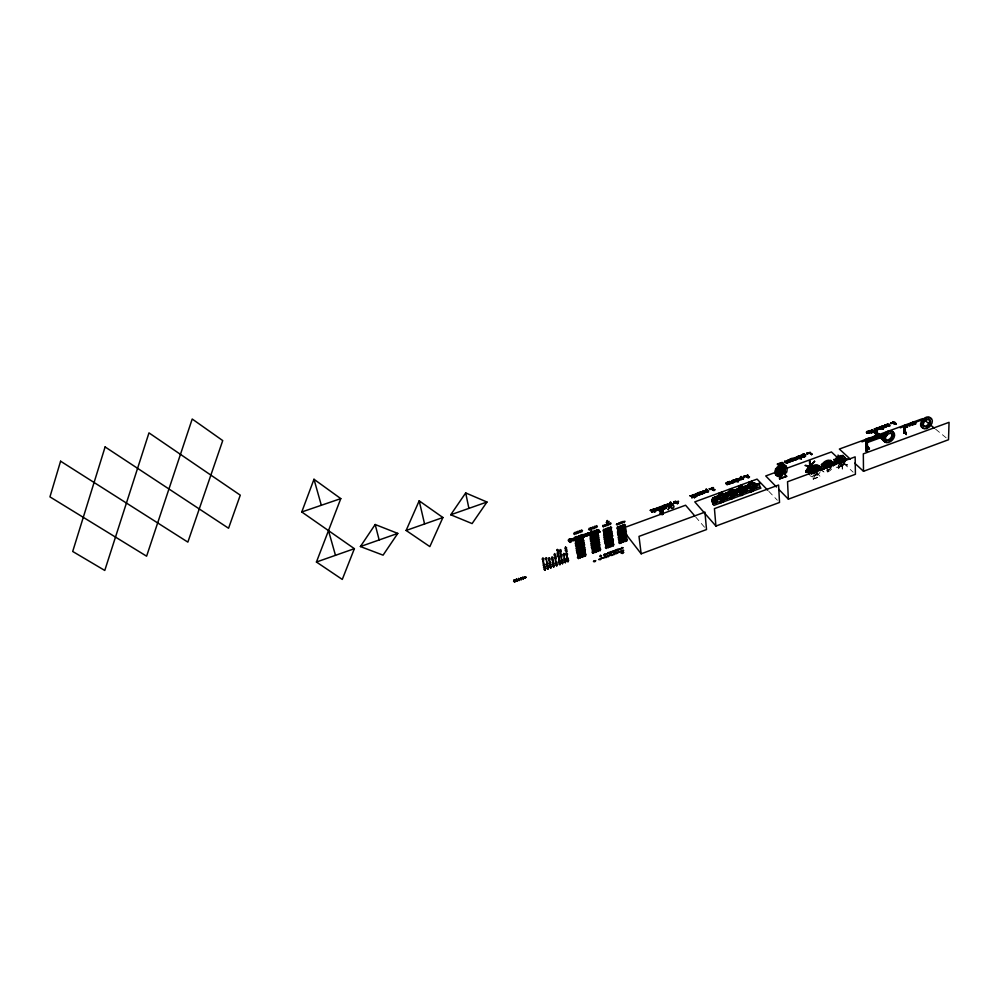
<?xml version="1.0" encoding="UTF-8"?>
<svg xmlns="http://www.w3.org/2000/svg" width="999" height="999" viewBox="0 0 999 999"><rect width="100%" height="100%" fill="white"/><g stroke="black" fill="none" stroke-linecap="round" stroke-linejoin="round"><path stroke-width="0.75" stroke-dasharray="5 3.75" d="M816.483 472.614L820.291 476.535L813.236 479.145L816.146 472.739M813.236 479.145L815.783 474.238M843.019 464.298L847.402 464.947L843.119 464.385M840.471 464.06C835.626 465.109 841.383 468.456 838.298 465.984M841.945 464.185L838.149 468.531L842.244 464.423M840.783 462.999L844.068 463.349L845.229 464.597M844.167 463.436L845.216 464.423M827.584 470.054L826.71 468.881M817.931 474.475L815.821 472.427M840.958 465.946L842.369 467.095L841.27 465.821M828.046 471.803L827.959 468.831M842.107 467.02L841.22 466.021M812.949 478.871L820.291 476.535M842.469 464.485L842.244 469.055L842.057 464.51M843.181 463.998L847.402 464.947M935.613 429.17L946.165 437.812M843.818 463.449L853.121 472.165M842.557 468.943L842.369 464.398M838.448 468.781L842.145 464.335A4.371 3.034 -44.7 0 1 838.361 465.746M816.158 472.052L818.268 474.338M768.818 491.346L777.372 500.237M695.554 516.82L704.532 527.235M827.547 468.856L827.734 471.915M817.145 474.063A6.606 4.62 -44 0 1 810.226 475.649M820.054 472.215A6.606 4.62 -44 0 1 810.139 475.699M817.781 472.852A4.383 3.072 -44 0 1 817.007 473.676M816.096 474.35A4.383 3.072 -44 0 1 813.198 475.012M845.154 462.962A6.581 4.57 -44.7 0 1 836.238 467.195M842.219 464.822A6.581 4.57 -44.7 0 1 836.55 466.808M840.359 464.298A4.371 3.034 -44.7 0 1 839.385 464.76M830.806 468.206A6.593 4.595 -44.4 0 1 822.751 471.041M831.655 469.018A6.593 4.595 -44.4 0 1 822.676 471.078M830.294 468.244A4.383 3.047 -44.4 0 1 829.52 469.068M828.608 469.742A4.383 3.047 -44.4 0 1 826.648 470.429"/><path stroke-width="1.5" d="M884.989 442.02L879.744 437.025L884.989 442.02C890.334 441.296 877.871 435.102 881.405 437.275L881.205 436.363L881.405 437.275M885.164 441.158L885.464 440.059M885.139 424.862L887.849 425.974L884.739 425.012L885.451 427.272L885.926 426.685L885.451 427.272M887.849 425.974L885.314 425.287L887.849 426.398M878.171 436.501L886.425 433.491L887.312 435.264L883.041 436.825M887.649 424.65C883.541 424.975 892.132 422.864 888.86 425.649C883.528 422.102 895.279 427.784 887.1 425.162M887.312 435.264L886.425 433.491M912.774 423.339L913.148 422.265L913.461 423.276M889.16 424.687C886.725 427.734 891.283 424.35 887.761 425.199M887.1 425.586L888.948 424.5L886.425 424.95M890.671 423.276L891.682 423.027M891.108 423.651L890.671 422.852M891.245 422.652L891.682 423.451M587.237 534.278C588.561 537.724 592.045 532.167 587.999 532.904C584.74 533.628 589.847 536.625 589.997 533.791M716.033 498.026L714.847 497.752M736.413 491.62L736.812 492.245L736.55 491.633M904.257 433.366L903.945 425.974M904.033 427.048L904.932 427.809L907.479 426.873L907.504 425.424L906.592 424.675L904.045 425.611L903.883 433.316M904.932 427.809L904.045 425.611M879.432 435.776L878.221 434.453L879.157 434.49M879.282 434.927L879.782 435.514L879.008 435.389M911.288 422.964L912.174 425.162L915.646 423.888L915.671 422.44L914.759 421.69L911.288 422.964L912.174 425.162M914.759 421.69L915.646 423.888M735.851 490.871L734.302 490.584M755.918 484.54L756.056 484.178M744.954 486.963L743.855 487.025M745.266 486.988L744.492 486.8M754.332 483.379L754.769 483.329M713.586 498.189L714.41 497.889M751.473 482.754L750.923 481.83L750.336 482.417L751.448 482.392L750.374 482.405L750.911 482.967L751.46 482.005M750.948 491.533L752.072 491.121L750.923 491.171L751.598 491.97L751.473 491.346M711.95 500.487L711.812 501.71L711.812 500.736M742.107 494.405L742.107 495.154L741.558 494.23M740.371 486.438L740.933 485.477L741.483 486.413L740.371 486.438L740.371 485.689M753.096 483.728L752.534 484.003M731.156 498.426C731.63 497.689 733.316 498.538 731.693 498.613L731.693 498.613M731.618 490.01L731.068 489.085L730.506 490.047L731.618 489.26M714.972 501.548L715.709 501.273L714.884 501.448M715.896 502.509L716.008 501.71L715.596 502.26M715.684 501.411L715.009 501.673M716.196 501.898L715.721 502.322L716.345 502.01M721.89 501.448L721.328 502.41L721.915 501.81M720.604 492.907L721.153 493.843L721.715 492.882L720.604 492.907L721.715 492.882M872.352 431.231L872.002 431.793A1.436 0.812 -0.6 0 1 871.016 432.03C872.626 435.114 868.044 430.107 869.38 430.606M720.604 493.656L721.753 493.244M726.148 498.414L726.61 498.064M725.861 498.476A1.711 1.224 -41.4 0 0 726.535 497.902L726.023 498.426M568.993 540.159C572.951 537.437 564.872 540.047 570.267 542.057L570.167 541.545A1.461 0.912 -9.1 0 0 571.241 541.296C573.151 538.286 566.445 540.521 570.866 539.984C569.517 547.852 569.655 533.541 571.303 541.72A1.461 0.912 -9.1 0 1 570.242 541.97L570.267 542.057M734.964 494.006L735.776 493.956M736.113 494.33L735.876 495.067L736.475 494.705M884.752 426.948L882.117 426.348A1.249 0.699 -0.3 0 0 881.73 426.76L882.791 427.859L884.402 427.697A1.261 0.699 -0.3 0 0 884.789 427.285L883.99 425.874L882.117 425.924A1.249 0.699 -0.3 0 0 881.73 426.336L882.791 427.435L884.402 427.272A1.261 0.699 -0.3 0 0 884.789 426.86L884.802 426.698M745.766 490.422L745.067 490.646L745.766 490.259M746.29 491.358L745.541 489.585L744.567 490.484L745.641 491.62L746.428 491.121L745.129 491.083M745.741 490.297L745.117 490.609M750.773 486.988L750.749 486.7M754.782 487.025L754.42 487.012M726.91 497.165A1.711 1.224 -41.4 0 0 726.735 496.166L727.022 495.841M736.588 493.081L736.438 492.332M726.098 493.968L726.723 494.343M756.031 484.877L755.719 486.026M745.629 487.025L746.328 487.175L745.554 487.012M755.069 483.491L755.756 483.716L755.107 483.404M713.723 501.023L713.885 499.825L718.493 498.139M715.134 501.56L715.534 501.136M713.161 487.5C714.273 488.961 712.075 486.563 711.263 488.286A1.324 0.799 -4.5 0 0 711.276 488.748C713.136 491.221 715.921 491.046 713.323 489.06M724.737 497.015L724.837 496.141M725.511 497.864L725.798 497.614M739.922 490.022C740.546 488.299 741.146 491.783 740.534 489.972M671.191 504.994C672.24 501.436 667.382 504.895 670.903 504.92M872.102 439.523C873.163 439.285 872.527 439.036 871.865 439.56M875.012 437.087L875.773 436.176M875.211 436.6L875.211 437.187M748.701 485.264L748.713 486.126M879.108 435.015L878.933 434.103L877.934 434.465L877.934 435.227L879.62 434.69L879.37 435.589M754.545 487.25L755.157 486.775M756.106 484.852L755.856 485.177A2.323 1.661 -42.4 0 0 754.732 483.828A2.323 1.661 -42.4 0 0 752.684 484.478A2.173 1.561 -42.4 0 1 755.569 484.74L755.606 485.002A2.323 1.661 -42.4 0 0 754.557 483.641L754.395 483.504M885.976 435.539C885.813 436.925 885.376 434.915 886.225 435.502M908.191 424.75C908.64 424.026 908.466 424.2 908.341 424.7M869.967 439.448L869.405 439.011L870.029 439.385M868.468 439.373L868.83 439.148M747.427 477.085C748.875 472.702 745.679 477.247 745.391 475.711M781.855 464.56L781.817 464.735A1.274 0.737 -2.7 0 1 781.593 465.047M702.534 492.307C704.72 495.716 706.368 489.66 702.522 491.62C707.429 491.321 699.35 493.818 704.819 492.432M703.184 492.345C706.668 492.132 701.473 492.944 704.632 492.819M746.877 477.172L747.489 475.724M726.585 494.23L727.11 494.992M736.525 491.221L735.764 490.434M582.055 536.725C579.757 538.786 580.244 533.691 582.529 536.9A1.299 0.812 -8.7 0 1 582.017 537.375L580.894 537.712M660.963 510.314L661.65 509.502L659.964 510.227L661.051 509.727M671.74 504.108L670.217 504.458L669.78 503.671L670.741 502.934L669.929 503.071L668.743 505.894L667.295 505.419L668.818 504.857L666.683 505.794L668.606 506.293L669.355 504.882M659.115 508.391C662.574 508.429 657.592 508.379 660.264 509.028M723.226 495.067L723.85 494.443M732.729 491.758L738.548 488.798M742.869 487.874L743.556 487.087M569.305 540.334L570.004 541.308L571.241 540.521M589.997 532.542C589.885 536.276 596.715 532.954 591.483 530.844L591.595 532.18L589.31 534.128L590.834 535.114L590.259 537.362L596.341 541.246L595.192 544.318M589.522 533.978C587.1 534.827 588.985 535.614 589.447 533.753L587.3 534.702M754.332 483.291L732.704 490.696M719.055 496.116C722.04 493.219 710.601 499.999 713.586 498.101M575.811 539.348L574.887 538.399A1.286 0.799 -8.9 0 1 575.399 537.924L576.523 537.587L577.734 538.636A1.299 0.812 -8.9 0 1 577.222 539.123C573.101 539.872 578.296 535.839 576.648 539.323M871.827 431.343L869.555 431.181M726.698 496.041L726.947 495.579M879.732 429.358C876.785 427.922 880.281 426.985 880.931 428.921C881.78 428.708 879.782 427.072 878.933 427.397C880.406 431.655 877.646 425.761 876.185 428.796C879.844 428.459 874.162 427.335 876.111 429.133C880.319 428.296 874.5 430.744 876.76 430.369M877.959 429.17L876.61 430.02M301.76 511.975L313.986 479.27L340.784 498.613L316.433 562.025L342.282 579.432L354.383 548.676L301.76 511.975L340.784 498.613M711.675 500.212L712.624 498.951M724.75 493.968L725.811 494.055M738.748 488.911L738.761 489.772M712.2 499.762L712.137 499.05M608.279 522.077C607.155 521.403 607.38 522.427 608.166 521.965M677.472 503.271L677.971 501.51L677.472 503.271L675.336 501.148M676.236 502.584C674.762 502.385 677.147 502.122 677.272 503.796L678.433 501.436L676.473 501.735M677.747 503.621L678.433 501.436M876.598 429.595L878.408 429.295L876.398 428.721L878.446 429.071L876.885 430.294M406.118 530.469L419.18 500.824L442.907 517.519L429.845 546.603L406.118 530.469L442.907 517.519M514.26 579.757L513.586 581.268L514.71 582.105L515.372 580.606L514.26 579.757L514.71 582.105M668.219 509.64L669.692 505.956M668.144 509.64L669.755 505.993M713.336 500.199L713.623 499.55A2.185 1.586 -41.1 0 1 716.345 499.3M714.809 500.861L715.571 502.659L716.258 502.41L715.484 500.611L714.56 500.574M714.934 501.985L715.908 501.086L715.184 502.26M716.295 501.486L715.321 502.385M718.968 496.228L719.517 495.866M719.904 497.265L720.878 496.366M720.454 496.89L720.791 498.214L719.505 496.815L719.655 498.688L720.853 500.012L723.363 499.088M720.404 497.814L720.204 496.615M724.55 496.278L724 496.503M724.5 497.202L724.3 496.003L724 496.653L725.062 496.803M725.624 498.426L725.411 497.227L725.998 498.826L726.972 497.939L725.911 496.778L724.937 497.677L725.998 498.826M726.723 497.652L725.749 498.551M730.744 492.757L729.769 493.656L730.656 494.605L729.382 493.194L729.52 495.079L730.731 496.391L733.241 495.467M730.019 493.931L731.006 493.031M730.281 494.205L730.069 493.007M733.666 493.119L734.477 493.019M735.301 494.88L736.275 493.981M735.664 494.28L735.963 493.631M736.4 494.105L735.426 495.005M736.026 493.706L735.039 494.605L735.676 495.279L736.65 494.38L735.576 493.231L734.352 493.856M739.909 489.398L740.496 490.996L739.859 490.322L740.833 489.435L739.909 489.398L741.096 489.697M740.109 490.596L740.421 489.947M745.004 490.946L745.978 490.059M745.266 491.221L745.054 490.034L745.142 490.671M746.353 490.459L745.379 491.346M749.562 486.401L750.449 487.35L749.562 486.401L750.798 485.789L749.812 486.675M750.074 486.95L751.048 486.051M690.259 495.729L692.432 496.203L691.907 497.739L692.981 495.991L694.68 497.589L692.619 494.867L692.694 496.328L690.259 495.729L692.694 496.328M692.494 497.527L692.981 495.991M754.008 487.012L754.982 486.126L756.056 487.262L755.082 488.161L754.495 486.563L755.694 486.863M754.457 487.487L755.431 486.588M754.72 487.762L755.356 486.525M755.793 487L755.419 488.012L755.606 487.225A2.173 1.561 -42.4 0 0 755.993 486.788M516.421 579.12L515.746 580.544L516.845 581.318L517.519 579.895L516.421 579.12L516.845 581.318M716.52 499.488A2.185 1.586 -41.1 0 0 712.974 501.96A2.335 1.698 -41.1 0 1 712.786 498.963L712.724 498.788M723.076 494.68L722.889 495.379M726.785 484.59C731.193 483.666 723.114 483.578 727.122 482.367C731.53 483.616 724.662 485.851 728.196 483.716M652.547 512.075C654.432 508.366 650.736 514.797 652.509 510.739L650.349 510.239L652.559 511.163L651.947 512.3M775.511 468.806L785.214 471.091M776.847 470.154L786.725 472.14M691.907 497.739L692.432 496.203M782.479 472.552L779.632 478.933L783.091 472.702L779.045 468.406L782.654 472.29L775.886 475.137L778.371 470.267M878.983 435.239L880.356 434.94M518.593 578.483L517.894 579.832L518.981 580.531L519.68 579.183L518.593 578.483L518.981 580.531M805.169 465.584L815.159 467.382L805.331 465.284M810.526 470.329L816.195 471.553M747.976 475.174L747.464 477.285M805.918 472.003C817.819 454.695 796.765 480.119 811.525 469.93M831.218 466.683L821.44 464.572L831.28 466.283M827.184 466.958L823.101 465.709L830.019 467.145M833.616 459.49L843.318 461.6M726.748 484.165C731.805 484.203 723.264 483.379 727.896 482.617M726.335 483.516L727.934 483.041L727.609 482.317M607.192 522.489L608.016 521.328M543.331 560.889L543.693 560.227L542.095 559.215L542.807 557.879L543.868 558.566L542.807 560.551L543.369 563.736L544.954 564.747L543.543 567.382L545.654 568.718L545.004 570.329M543.618 562.487L543.444 561.488M545.716 559.215L545.966 557.604L547.027 558.279L546.291 558.828L546.903 562.974L546.191 564.285L548.301 565.634L546.89 568.269L547.989 569.23M546.703 561.788L546.528 560.789M548.776 559.552L549.063 558.716M549.462 558.965L549.2 561.6L550.786 562.599L549.363 565.247L551.473 566.583L550.811 568.194M547.939 568.931L548.651 567.619L546.54 566.283L547.964 563.636L546.903 562.974M554.92 558.166L555.894 555.232L554.682 553.546L553.958 554.87L556.243 557.23L555.169 559.215L555.544 561.388L557.117 562.4L555.694 565.034L556.793 565.996M559.927 551.148L560.189 549.525L561.238 550.212L560.164 552.197L560.476 554.083L562.05 555.107L560.976 557.08L561.338 559.265L562.912 560.277L561.488 562.899L562.574 563.861M555.694 559.552L556.056 558.891L554.47 557.879L555.107 557.517M560.689 552.534L561.051 551.873L559.477 550.849L560.102 550.499M747.464 475.299C745.729 479.67 752.409 476.923 746.902 476.998M746.353 487.987L746.54 487.537M866.333 440.197L866.757 451.635L867.457 451.373L867.382 442.557L866.508 441.783M553.746 566.795L554.457 565.484L552.36 564.148L553.421 562.162L552.197 560.501L552.909 559.178L551.336 558.154L552.047 556.83L553.096 557.517L552.035 559.502L553.084 560.177L552.547 562.487L554.12 563.498L552.697 566.133L553.796 567.095M558.866 558.391L557.954 556.143L559.003 556.83L558.703 560.227L560.277 561.238L558.853 563.873L559.939 564.835M565.559 546.928L564.885 548.551L566.982 549.925L565.909 554.745L566.945 555.432L566.783 557.267L568.344 558.279L566.92 560.901L568.006 561.863M556.743 565.696L557.442 564.385L555.357 563.049L555.894 560.726M574.4 533.279L573.663 533.828L574.7 534.527L576.148 531.855L578.234 533.241L579.682 530.569L581.755 531.967L582.479 530.631L581.443 529.932L579.994 532.604L577.909 531.206L576.46 533.878L574.388 532.492L574.75 533.304M561.5 557.417L561.863 556.768L560.289 555.744L560.839 553.421M564.41 553.783L564.148 558.229L565.709 559.24L564.285 561.875L565.372 562.837M559.902 564.535L560.601 563.224L558.516 561.888L559.065 559.565M564.31 556.393L564.672 555.731L563.111 554.72L563.823 553.396L564.86 554.07L564.235 554.433M566.433 552.247L566.783 551.585L565.222 550.561L566.658 547.914L565.609 547.227M575.099 537.062L574.425 538.698L575.986 539.735L575.424 542.07L581.63 546.166L580.282 549.762M567.22 553.821L566.945 555.432M576.86 536.426L575.112 540.047L576.311 541.745L575.224 543.731L579.882 546.815L578.721 549.762M562.524 563.573L563.236 562.262L561.151 560.914L561.7 558.603M578.621 535.776L576.873 539.41L578.059 541.108L575.549 545.741L578.134 547.452L576.336 550.749L579.944 553.121L579.383 555.432L581.992 557.405M565.334 562.537L566.046 561.226L563.96 559.89L564.51 557.567M580.382 535.139L578.621 538.773L579.82 540.459L577.934 544.755L576.673 545.466M567.956 561.575L568.668 560.264L566.595 558.916L567.145 556.605M576.86 544.817L576.023 548.751L581.693 552.484L581.131 554.795L583.741 556.768M578.421 544.817L579.682 544.105L581.568 539.822L580.382 538.124L582.192 534.802L583.229 535.489L581.443 537.587A1.286 0.799 -8.7 0 1 580.594 537.599L579.607 536.226A1.286 0.799 -8.7 0 1 580.119 535.764L582.03 535.726L582.592 537.325A1.299 0.812 -8.7 0 1 582.08 537.799L581.505 538.011A1.286 0.799 -8.7 0 1 580.931 538.061M578.608 544.168L577.26 547.777L583.428 551.848L582.867 554.145L585.476 556.118M580.357 543.531L579.008 547.127L585.177 551.198L584.615 553.508L586.138 554.52L585.426 555.831M579.108 550.012L580.469 549.113M582.03 549.125L582.317 548.289M582.704 548.551L580.819 552.797L582.005 554.47L580.257 558.041M583.766 548.488L584.615 544.555L578.945 540.784L579.507 538.449L576.91 536.725M578.521 558.678L580.257 555.107L579.07 553.446L580.956 549.188L582.217 548.476M581.955 557.105L583.741 553.833L582.567 552.16L585.077 547.552L582.504 545.854L584.303 542.544L580.694 540.147L581.256 537.812L578.671 536.076M583.691 556.468L585.476 553.196L584.303 551.523L585.377 549.55L580.756 546.49L582.142 543.943L581.118 543.256L580.169 544.18M692.657 495.904L692.145 495.042M520.716 577.859L520.004 579.133L521.078 579.757L521.79 578.483L520.716 577.859L521.078 579.757M591.096 528.284L589.622 530.119L588.598 529.458L589.335 528.159L591.383 529.482L592.844 526.885L594.88 528.209L596.353 525.611L597.365 526.273L596.64 527.572L594.592 526.248L594.954 527.035M591.67 527.897L590.771 528.084L591.096 527.522L593.131 528.846L594.605 527.01M593.493 531.268L591.708 534.79L592.869 536.413L590.759 541.183M594.58 530.981L595.554 531.193L594.517 530.556L595.292 530.931L593.456 534.153L594.617 535.776L592.482 539.535L593.506 540.184L596.366 535.139L595.204 533.516C595.879 530.082 600.062 528.384 597.09 531.006M595.117 538.723L593.731 542.207L599.787 546.053L599.213 548.276L600.711 549.238L600.024 550.799M596.191 538.648L598.114 534.502L596.952 532.879L598.051 530.944L597.04 530.294M596.565 538.886L597.926 538.011M597.727 538.636L598.751 535.789L597.24 534.815L597.827 532.567L595.292 530.931M597.564 542.894L595.454 547.639L596.603 549.238L594.842 552.709M593.106 553.346L594.88 549.875L593.718 548.276L598.089 540.609L591.995 536.725L592.582 534.477L589.947 532.679L591.595 532.18M599.3 542.257L597.19 547.002L598.339 548.601L596.578 552.072M598.301 551.436L600.074 547.964L598.925 546.366L600.012 544.455L595.479 541.57L596.878 539.098L595.866 538.449L594.929 539.348M650.399 510.664L652.784 510.851L652.747 509.378L654.732 512.15L653.109 510.951M585.189 536.301L583.766 537.012L582.305 535.452L584.415 536.613L584.89 535.714L583.928 534.415L586.038 535.564L586.113 533.616C589.522 537.025 582.667 536.451 587.4 535.364M522.914 577.21L522.19 578.409L523.239 578.97L523.963 577.759L522.914 577.21L523.239 578.97M585.114 535.876L583.703 536.588M755.868 487.512L754.832 487.887M869.555 430.756L871.79 430.507L872.002 432.217A1.436 0.812 -0.6 0 1 871.016 432.455M603.683 529.27L602.984 530.781L604.482 531.655L603.858 533.753L609.815 537.2L605.382 544.405L606.505 545.854L605.394 547.652L606.43 548.513M605.419 528.633L603.608 531.967L604.732 533.441L603.621 535.252L608.091 537.824L606.668 541.083M607.167 528.009L605.344 531.331L606.468 532.804L604.295 537.275M608.903 527.372L607.08 530.694L608.204 532.167L604.133 538.811L604.258 539.697L609.702 542.819L609.09 544.905L611.588 546.603M610.639 526.735L608.816 530.069L609.939 531.53L607.767 536.013M606.917 535.514L605.494 538.773L611.425 542.195L610.814 544.268L613.311 545.978M605.819 540.596L604.757 543.244L606.243 544.093L605.631 546.178L608.154 547.877M611.238 534.74L611.538 533.99M611.912 534.203L610.689 536.875L612.837 538.823L611.85 538.249L612.787 535.639L607.342 532.492L607.954 530.382L605.469 528.933M878.021 427.884L879.719 427.51L880.931 428.921M609.278 539.323L607.117 543.768L608.229 545.217L606.381 548.214M610.127 539.81L611.55 536.563L605.594 533.116L606.218 531.018L603.721 529.57M612.362 538.349L612.424 538.811M608.104 547.577L609.952 544.592L608.841 543.144L611.75 538.424L612.737 538.985L610.564 542.507L611.675 543.956L609.865 547.24M611.55 546.316L613.398 543.319L612.287 541.87L613.398 540.072L608.953 537.512L611.438 534.153M613.274 545.679L614.01 544.48L612.537 543.643L613.149 541.558L607.23 538.149L611.675 530.906L610.564 529.433L611.675 527.622L610.676 527.035M878.208 428.047L879.719 427.085L881.38 428.758M876.111 436.101L876.847 436.076M878.958 434.865L879.008 434.303M783.016 463.486C781.63 466.108 781.73 459.49 783.503 464.36M885.151 434.765L886.038 434.94L885.226 434.715A6.518 4.458 -46.2 0 1 894.33 433.466A6.518 4.458 -46.2 0 1 888.511 442.507A6.518 4.458 -46.2 0 1 884.352 436.126M867.232 439.96L866.345 439.847L867.095 439.872M730.756 493.494L730.094 493.618L730.756 493.156M734.415 490.434L733.129 491.108L734.302 490.734M783.266 464.135L782.492 464.722L782.192 464.023M795.953 459.153L794.555 459.752L792.844 458.391L795.204 459.39L795.004 457.604L796.603 459.165L796.153 459.752M795.978 459.577L794.392 460.139L792.844 458.391M732.704 482.305C731.755 482.529 732.354 482.604 732.08 480.556L733.616 482.592L731.28 483.017C729.907 480.681 726.048 482.367 729.57 484.078L729.12 482.005L730.644 482.08L731.305 483.441C730.843 481.318 727.322 482.33 730.044 483.903M788.348 462.162L786.538 462.887L784.602 461.401L786.313 463.186L788.348 462.162L786.762 460.614L787.274 462.637L784.602 461.401M795.691 457.792L797.489 457.08L799.437 458.553L797.077 457.567L797.289 459.34L795.691 457.792L797.677 456.768L799.437 458.553M360.402 546.553L375.174 524.512L397.789 533.404L383.079 555.157L360.402 546.553L397.789 533.404M869.754 430.906L871.777 431.118L870.778 432.242L870.141 430.619L872.314 431.481M869.804 431.393L871.777 431.543M450.736 514.772L465.684 492.932L486.963 502.022L472.09 523.588L450.736 514.772L486.963 502.022M695.441 496.053L697.19 495.816L695.704 493.743L696.253 495.079L695.416 496.066L693.331 494.605L695.828 497.052M696.253 495.079L695.404 495.629M732.929 482.529C731.942 484.353 729.395 479.258 728.708 482.467M788.061 460.789C793.218 458.978 786.975 463.998 787.874 460.202M788.036 460.364L790.059 460.027L789.185 461.838L790.933 461.176L788.96 461.276M617.082 524.025L616.346 524.512L617.32 524.975L618.843 522.789L620.779 523.713L622.302 521.528L624.238 522.452L624.999 521.353L623.713 521.366M617.669 523.676L616.783 523.888L619.055 524.338L620.579 522.152L622.514 523.076L623.9 521.665M617.569 526.848L616.858 528.234L618.306 528.921L617.657 530.781L623.451 533.503L618.905 539.997L619.967 541.208L618.843 542.832L619.842 543.568M619.305 526.211L617.444 529.233L618.518 530.469L617.382 532.092L621.728 534.14L618.319 539.01L619.767 539.685L619.105 541.533L621.553 542.944M621.028 525.586L619.168 528.608L620.242 529.832L617.582 533.641L620.004 534.765L618.106 537.474L621.478 539.06L620.829 540.896L623.264 542.307M622.764 524.95L620.903 527.971L621.965 529.208L617.794 535.177L623.201 538.424L622.539 540.272L624.987 541.683M618.006 533.828L618.019 533.016M624.487 524.325L622.627 527.347L623.688 528.571L619.143 535.089L624.912 537.799L624.263 539.635L626.698 541.046M804.482 456.718L804.42 456.218A1.424 0.824 -2.1 0 0 805.419 455.994C800.586 453.983 806.792 453.171 805.444 456.418A1.424 0.824 -2.1 0 1 804.432 456.643L802.347 455.144L803.496 454.17M619.73 533.204L619.742 532.38M621.453 532.567L621.765 531.893M619.417 536.65L619.405 537.462M623.176 531.943L623.189 531.118M620.816 536.688L621.141 536.026M624.899 531.306L624.912 530.494M622.864 535.389L622.839 536.201M624.575 534.765L624.562 535.576M619.805 543.281L621.69 540.584L620.616 539.373L625.162 532.879L619.38 530.144L620.029 528.284L617.607 527.135M625.973 534.802L626.298 534.128M621.515 542.644L623.401 539.947L622.34 538.736L626.41 532.017L621.103 529.52L621.765 527.659L619.343 526.51M623.226 542.02L625.112 539.323L624.063 538.111L626.71 534.328L624.3 533.191L626.198 530.481L622.827 528.883L623.488 527.022L621.078 525.874M624.937 541.383L626.835 538.698L625.774 537.474L626.91 535.864L622.589 533.828L625.998 528.946L624.55 528.259L625.212 526.398L622.802 525.249M626.66 540.759L627.409 539.685L625.973 539.01L626.635 537.162L620.866 534.453L625.411 527.947L624.35 526.71L625.486 525.074L624.525 524.612M790.771 459.865C790.559 457.942 794.642 459.128 793.069 460.489A1.424 0.824 -2.4 0 1 792.057 460.726C788.411 459.84 790.259 458.803 792.12 459.278C794.879 460.502 789.635 460.764 791.533 459.24C792.394 458.878 794.255 460.127 793.094 460.914A1.424 0.824 -2.4 0 1 792.082 461.151L792.12 461.226M732.804 480.731C734.14 478.958 736.163 481.755 736.488 481.118C735.514 478.221 730.356 480.606 734.302 482.342L733.853 480.282L736.513 481.543M741.308 477.747C735.526 478.996 748.763 480.831 741.108 476.486C739.934 476.873 739.522 482.155 742.557 478.683M524.925 576.785L524.175 577.847L525.199 578.246L525.949 577.185L524.925 576.785L525.199 578.246M696.49 495.741L695.629 495.929M702.16 493.319L700.524 493.893L699.587 492.332C700.012 494.48 703.533 493.456 700.861 491.858L702.809 493.331L702.359 493.931M702.197 493.743L700.561 494.318L699.113 492.507M706.593 490.322L706.418 489.048L708.466 491.708L706.118 491.82L705.694 490.946L706.793 490.546L707.354 491.708L705.531 491.545L705.107 490.596L706.143 489.935L704.732 492.669M707.791 491.283C707.117 494.393 702.11 488.386 702.272 492.32M868.83 432.242L866.633 432.542L867.344 431.605L869.63 432.792L866.982 432.917L868.83 431.818L866.982 432.917M663.686 505.394L664.947 507.105L666.92 506.843L664.622 507.417L663.249 505.993L663.686 505.394C664.06 507.592 667.594 506.543 664.984 504.92L666.882 506.418M603.683 554.969L604.82 553.783L606.318 554.383L608.004 552.996L609.49 553.583L611.076 551.473L613.061 552.272L615.534 549.825L617.519 550.624L618.706 549.038L620.579 549.113L621.765 547.527L623.101 547.802M610.714 552.697L610.739 551.923M611.313 552.347L611.4 552.035M622.764 547.927L618.806 549.775L617.32 549.175L615.734 551.286L612.862 550.811L611.276 552.934L609.29 552.135L605.019 555.244L604.02 554.845M696.415 493.918C700.686 491.745 696.615 496.128 699.862 494.792C690.921 497.077 702.322 488.748 697.839 494.83M670.279 504.932L672.614 504.77L670.641 502.06L670.791 503.359M653.483 509.552L654.732 510.939L656.093 510.839L656.618 509.727L654.832 510.052L656.031 508.666L653.433 509.128L656.181 509.203L654.882 510.477C652.772 508.404 657.454 508.703 654.645 509.827M790.996 460.077C793.456 458.166 792.994 463.249 790.971 459.652M789.485 461.076L788.286 461.014L788.748 460.264M574.5 540.272L572.614 540.784L571.965 538.761C572.202 541.083 575.774 539.984 573.301 538.286L573.801 538.099C577.197 540.334 572.577 541.783 571.965 538.761M589.959 532.892L592.132 533.678L591.708 531.992L590.509 532.529L590.958 533.766L593.256 533.229M737.362 480.119L739.585 480.469L739.347 478.509L736.75 478.996L739.285 478.983L737.362 480.119L739.285 478.983M739.959 479.445C737.649 478.159 735.976 479.682 739.31 479.408M796.553 458.017L797.115 457.217L798.401 457.554M795.728 458.941L794.68 459.852L793.306 458.229M786.3 460.776C789.098 462.3 785.601 463.274 785.064 461.226M697.24 494.155C699.737 494.305 698.089 491.883 697.652 494.605M584.89 535.714L583.953 536.238L582.242 535.027L584.015 536.663M734.777 482.18C732.055 480.606 735.576 479.607 736.038 481.718M669.892 505.169L668.219 503.983L666.096 504.645L666.408 505.382L668.681 505.069L666.146 505.069L667.607 504.283L669.33 505.107M654.308 509.79C656.418 507.917 655.294 511.65 654.258 509.365M658.216 507.917C660.177 504.982 663.086 511.388 658.466 508.341M776.997 473.289L784.764 464.872L777.21 473.439M778.77 474.513L777.697 473.264L783.066 467.02L784.153 468.281M777.784 473.351L783.066 467.02M777.484 475.811L786.213 466.296L777.796 476.048M777.584 475.911L786.113 466.208M814.647 461.438L805.968 471.053L814.435 461.288M805.881 470.954L814.547 461.351M752.959 483.966L753.021 483.891A2.173 1.561 -42.4 0 1 755.306 484.465L755.369 484.902M811.238 473.451L816.67 467.182L817.806 468.444M811.325 473.538L816.932 467.27L818.069 468.344M812.499 472.577L816.932 467.082M813.898 472.752L819.879 466.446L814.11 472.902M827.709 462.137A4.371 3.047 -44.4 0 1 829.407 462.462L823.775 469.018L830.806 460.327M823.863 468.931L829.557 462.749M826.448 468.131L832.217 461.688M826.648 468.281L832.417 461.85M835.189 463.786L839.909 458.354M835.289 463.873L840.122 458.504M835.489 464.023L842.944 455.257M841.021 462.849L844.105 459.89L842.182 461.888M843.843 462L846.977 458.978L844.143 462.25M843.93 462.1L846.977 458.978M749.25 476.66L747.564 477.047M742.344 478.446C740.321 480.494 739.76 475.524 742.344 478.446C741.046 481.243 739.235 475.986 742.457 478.833M586.813 533.953L588.486 533.141L589.348 533.953L587.075 534.253L588.386 533.266L589.997 534.003M714.909 489.96C713.611 491.033 710.364 487.687 713.448 487.812M569.38 540.759L571.166 540.646M707.592 491.046C705.069 493.106 705.644 487.637 707.629 491.483M594.043 560.851L595.779 560.651L594.717 561.8L593.443 561.513L594.293 561.101M598.688 559.565L604.22 557.142L606.118 557.592L608.229 555.282L611.912 555.444L613.823 553.896M608.953 555.456L608.441 556.73L605.906 556.143L604.32 557.867L601.885 558.004L600.312 559.74L599.038 559.44M613.511 554.42L614.023 553.146L616.545 553.733L618.131 552.01L620.541 551.885L622.127 550.149L623.713 550.324M614.572 553.271L614.835 553.933L616.346 552.285L618.231 552.734L620.441 551.148L622.315 551.61L623.376 550.449M614.435 553.846L614.235 554.595L610.551 554.42L608.641 555.981M621.328 553.196L622.377 552.035L623.626 552.335L622.577 553.496L621.328 553.196L623.626 552.335M909.939 425.549C911.213 424.975 908.166 426.935 909.689 425.362M912.749 423.089L913.323 422.352L912.911 423.101M586.575 535.102L585.601 536.001L584.427 534.228M592.444 532.979L590.659 533.091M713.898 500.037L720.092 497.814M734.09 492.957L734.752 492.482L733.591 492.782M743.93 489.035L744.505 488.811M748.85 485.039L749.762 484.527M666.033 506.168L664.747 507.042L663.211 505.569M658.466 509.178L656.206 508.528L660.926 510.139C654.47 509.977 655.556 505.182 659.115 510.314L658.628 510.489C658.391 508.691 656.056 510.964 658.229 510.014M597.127 529.932L596.915 531.505M875.062 431.231C884.789 438.124 878.121 438.186 873.601 431.518L873.688 432.167L875.062 431.231L873.688 431.743M660.601 506.63C665.696 504.245 663.174 511.163 661.987 506.78C657.33 507.055 666.183 506.068 661.663 508.229M660.651 507.055L662.275 506.456L663.623 507.217M866.633 432.542L868.83 431.818M866.32 432.267C868.293 428.821 871.353 434.69 866.982 432.492M716.146 502.447L716.221 502.397A2.185 1.586 -41.1 0 0 716.595 502.097M726.573 498.613L725.499 498.276M750.736 486.413L750.786 487.2M871.328 437.924L871.54 438.074M712.649 489.173L712.886 490.172L714.872 489.535M702.01 492.02L704.495 491.583M657.979 508.041C662.412 505.444 660.351 511.463 657.929 507.617M749.575 476.948L748.001 477.584L747.439 476.86M701.96 493.081L700.898 493.968L699.587 492.332M660.401 510.214L660.401 510.089A1.698 1.036 -6.1 0 1 662.974 510.751A1.698 1.036 -6.1 0 1 660.464 511.838A1.698 1.036 -6.1 0 1 660.426 510.039L660.289 510.227M578.896 537.2L577.21 537.325L577.809 539.06A1.299 0.812 -8.9 0 1 577.285 539.547L576.723 539.747A1.286 0.799 -8.9 0 1 575.874 539.772L574.825 537.974A1.286 0.799 -8.9 0 1 575.337 537.499C577.047 536.251 580.544 539.273 578.384 537.025C575.486 537.05 580.107 535.576 579.72 538.311M666.383 504.945L668.631 504.645M699.862 494.792L699.575 494.08L697.801 494.405M656.905 510.439L654.882 510.477M877.522 428.596L875.524 429.145L877.959 429.595M727.647 482.742L725.873 483.741L728.221 484.14M790.933 461.176L789.035 462.137L787.412 460.377M699.824 494.368L697.851 494.917L696.365 493.494M656.855 510.014L654.857 510.576L653.433 509.128M598.588 529.607L596.366 530.257L599.15 531.48L597.489 532.08L597.764 532.779L599.924 531.992L598.963 530.369L596.915 530.357L598.651 530.032M670.104 504.607L675.349 502.959M671.016 504.333C669.517 506.381 669.692 501.648 671.79 504.532M740.771 490.059L740.696 490.784M875.037 431.668L874.038 431.593L874.699 431.893M788.261 460.589L789.597 460.214M780.918 465.059L780.881 463.586L779.232 463.736A1.261 0.737 -2.7 0 0 778.808 464.173L779.282 465.084M790.946 461.6L788.823 461.663M714.385 500.049L715.147 499.812M811.55 454.87C812.749 453.558 805.931 453.059 810.339 452.322M841.133 462.799L837.749 462.175L840.883 463.086M837.836 462.262L839.148 463.149M641.171 553.808L706.518 529.557L704.944 512.125L638.998 536.388L641.171 553.808L621.628 528.596L685.576 505.232L694.555 515.659M715.921 526.061L779.52 502.46L778.596 485.027L714.435 508.628L715.921 526.061L694.78 501.873L757.055 479.12L767.744 490.234M788.373 499.175L855.406 474.288L855.156 456.868L787.537 481.743L788.373 499.175L778.671 489.223M863.498 471.291L948.513 439.735L949.05 422.327L863.323 453.858L863.498 471.291L854.719 463.199M722.776 496.715L730.831 493.806M732.766 493.056L738.648 491.008M742.756 489.398L750.062 486.825M752.746 485.739L760.052 483.166L752.921 485.926M883.178 438.086L882.679 438.998L883.178 438.086L883.378 438.986M720.104 497.952L713.885 499.825M722.951 496.903L730.094 494.293M730.406 494.33L731.081 494.08M732.941 493.244L738.648 491.158M740.234 490.721L740.908 490.484M742.931 489.585L750.599 486.563M883.378 438.249L882.879 439.173M720.704 498.139L723.214 497.215M730.581 494.517L733.091 493.593M742.931 489.985L740.434 490.909L739.223 489.597L740.571 492.782L743.069 491.87M752.909 486.338L750.411 487.25L749.188 485.951L750.536 489.123L753.034 488.211M726.348 497.252L725.361 498.151L726.598 497.539M714.897 501.91L716.158 501.361M744.942 490.884L746.241 490.334M715.072 502.11L716.258 502.41M779.357 478.658L786.7 476.336L779.632 478.933M881.205 435.539L886.051 439.585M815.059 472.077L815.084 465.934L814.972 471.99M827.609 467.47L827.659 461.326L827.921 467.357M866.133 447.352L865.833 439.897L865.971 447.402M712.749 504.045L759.727 486.813L760.963 488.111L713.935 505.382L712.749 504.045L712.562 501.81L759.59 484.577L759.727 486.813M814.123 466.995L814.035 473.489M884.964 440.984L885.651 440.971M884.989 441.583L886.375 441.083M814.834 467.932L813.973 466.745M829.457 462.487L830.344 463.836M865.409 440.397L868.243 448.539L865.396 439.86M903.658 426.423L906.23 434.478M903.645 425.886L906.305 434.553L903.496 425.949M842.407 461.513L841.932 458.578L842.095 461.638M806.193 472.265L811.812 470.204L816.882 470.991M841.008 463.474L840.821 459.378L841.97 460.452M812 470.641L810.888 469.555M868.381 440.084L869.255 440.859L868.368 438.636L865.771 439.585L865.883 450.861L867.457 451.373M824.575 466.196L823.438 464.947M814.06 470.267L815.821 472.427M843.743 459.715L845.154 460.701M520.891 578.808L521.79 578.483M523.076 578.084L525.949 577.185M658.716 509.827L658.803 509.053M693.331 494.605L694.817 496.678L695.254 496.078M803.396 457.117C799 450.824 799.924 462.362 801.435 455.631C806.867 460.164 796.116 452.672 802.934 457.28M809.702 452.984L812 454.308M874.113 431.331L873.9 432.205L873.8 431.093L871.652 429.782L874.412 432.018M878.72 434.94L874.849 431.318M579.333 538.311L580.269 539.06L579.333 538.311L578.471 539.073L579.145 538.061M597.552 532.504L599.862 531.568M658.179 509.59L659.065 509.89L658.666 509.403M676.186 502.16L677.697 503.196M695.029 496.965L695.791 496.628M809.215 452.722L811.538 454.445M877.06 430.631L874.287 428.821L877.06 431.056L876.248 430.557M653.059 510.526L654.682 511.725M735.651 479.258L738.224 481.331L737.786 481.93L735.651 479.258L738.224 481.331M798.488 456.343C807.504 464.385 791.82 450.886 801.173 458.329M868.93 430.769L871.752 433.104M876.248 430.981L877.06 431.056M880.306 426.623C889.197 433.828 874.437 422.277 883.141 428.521M781.58 476.236L781.368 465.796L781.917 474.737M661.6 510.514L662.437 510.202M660.339 511.326L659.852 508.466L661.763 510.701C660.776 516.396 664.572 514.985 662.637 510.389C660.089 512.986 661.588 506.93 660.089 509.065M779.058 468.656L786.7 476.336M775.948 472.215L765.734 475.949L776.51 487.012M781.78 470.079L831.418 451.96L837.125 457.267M873.588 436.738L874.475 438.948L873.588 436.738L877.11 435.452L877.996 437.662M662.05 514.435L662.874 514.135L662.437 510.139L661.525 510.477L662.162 514.647M731.093 489.448L731.068 489.085M740.958 485.839L740.933 485.477M783.503 470.629C786.663 473.638 779.882 467.832 777.122 469.755M809.552 461.026L809.814 468.431M861.937 441.858L865.933 440.397M873.838 437.5L868.518 439.535M877.934 436.001L887.474 432.517M900.236 427.859L904.182 426.411M906.605 425.524L910.938 423.938M913.835 422.889L925.411 418.656M869.242 439.41L866.657 440.359L865.771 439.585M874.462 437.5L877.984 436.213M904.944 426.361L907.504 425.424M912.199 423.713L915.671 422.44M719.193 493.056L720.391 494.368L722.914 493.444L723.588 501.835M729.083 489.435L730.294 490.746L732.804 489.835L733.441 498.214M738.948 485.839L740.172 487.137L742.669 486.226L743.268 494.605M748.938 482.18L750.162 483.479L752.659 482.567L753.209 490.959M874.05 438.012L865.796 441.034L866.67 441.808L887.312 434.253M720.079 495.554L712.811 497.964L719.954 495.342M722.752 494.33L729.857 491.733M722.764 494.48L728.446 492.395M732.704 490.834L754.008 482.904M775.886 475.137L783.091 472.702M722.939 494.667L728.608 492.445M741.408 487.912L754.183 483.079M879.744 437.45L881.13 436.95M885.276 435.714L880.881 436.226M867.382 442.557L880.194 437.862M780.556 474.775L780.032 464.448L780.244 474.887M729.907 493.968L722.764 496.578A2.185 1.573 -41.4 0 1 726.535 495.379L726.61 495.804M732.766 492.919L738.473 490.821M742.756 489.26L748.463 487.162M752.746 485.601L760.052 483.166M591.058 531.456L593.319 533.653M670.204 502.659L672.614 504.77A1.686 1.236 -39.8 0 0 671.166 503.896A1.686 1.236 -39.8 0 0 669.542 505.494A1.686 1.236 -39.8 0 0 670.666 506.743M705.981 489.647L708.466 491.708M740.671 477.072L743.219 479.095M803.758 453.996L802.821 455.057M650.349 510.239L652.734 510.427M673.651 501.773L674.625 501.973L674.05 502.622L673.651 501.773L674.05 502.622M709.415 488.748L710.389 488.948L709.827 489.597L709.415 488.748L709.827 489.597M777.784 463.873C776.485 464.597 779.17 463.723 779.982 466.058M806.892 453.284L807.891 453.459L807.317 454.095L806.892 453.284L807.317 454.095M744.093 476.186L745.079 476.386L744.517 477.023L744.093 476.186L744.517 477.023M804.183 454.358L803.059 454.208L803.096 454.945M585.614 533.803L587.462 535.801M652.26 509.552L654.732 512.15M664.984 504.92L666.92 506.843M673.688 502.197L674.625 501.973M675.374 501.573L678.483 501.86M692.182 495.467L694.68 497.589M693.368 495.029L695.292 496.503M695.217 493.918L697.19 495.816M700.861 491.858L702.846 493.756M709.452 489.173L710.389 488.948M735.676 479.695L738.261 481.755M744.13 476.61L745.079 476.386M745.429 476.136L748.014 475.599M781.905 462.375L783.965 464.198M786.313 461.201L788.361 462.599M794.542 457.779L796.615 459.59M798.501 456.768L801.198 458.766M806.905 453.708L807.891 453.459M808.341 452.759L810.351 452.747M871.652 430.207L878.158 435.077M880.306 427.048L883.141 428.946M577.41 537.587L577.147 536.9M581.468 536.138L583.229 535.489M808.366 453.184L809.227 453.159M587.05 534.265L589.285 533.528M658.241 508.354L660.464 507.617M737.986 479.732C740.596 478.484 736.937 482.067 740.022 479.208M867.631 432.53C871.378 430.182 865.858 435.701 869.043 432.005M660.726 508.154L662.637 510.389M579.657 537.874L580.269 539.06M587.949 534.752L589.447 533.753M657.33 510.339L657.979 509.353M666.683 505.794L668.818 504.857M676.723 502.397L678.009 501.935M713.486 488.998L711.825 488.936L713.448 488.249M737.337 479.695L738.074 480.219L739.472 479.183M867.644 432.954L869.055 432.43M887.761 425.624L889.16 425.112M660.052 508.703L660.963 508.379M574.425 539.847L575.074 539.86M696.453 495.317L697.152 495.392M728.034 482.03L730.007 483.479M732.766 480.307L734.752 481.755M791.87 458.404L789.947 459.041L792.057 460.726M795.666 457.367L797.751 459.178M809.677 452.559L811.987 453.883M871.652 429.782L873.8 431.093M877.572 427.622L879.732 428.933M316.433 562.025L354.383 548.676M607.479 523.089L607.28 520.454M887.499 424.4L886.75 425.224L886.425 424.525M569.867 539.173L568.481 540.059L569.792 542.232M791.171 458.529L790.746 459.44M780.843 464.947L781.368 464.747A1.274 0.737 -2.7 0 0 781.805 464.31L780.856 463.161L779.208 463.311A1.261 0.737 -2.7 0 0 778.783 463.748C779.744 466.808 779.47 462.05 781.056 464.56C778.109 465.109 780.044 461.85 781.717 464.198M741.583 494.58L741.82 495.541L741.008 495.179M731.792 498.726L731.78 498.901M869.242 448.776C868.868 448.663 869.23 450.137 869.38 448.776M725.749 497.115L725.399 497.714M570.541 539.373L569.118 539.348L569.205 540.521M804.195 453.921L802.284 454.557L804.22 456.431L805.082 455.469L803.321 455.157L804.22 456.431M724.687 496.878L725.012 496.003M580.756 535.976L583.166 538.174L581.218 543.069L582.242 543.756L584.003 540.534L582.454 539.51L583.016 537.162L580.431 535.439M712.687 489.597L711.3 489.173A1.324 0.799 -4.5 0 1 711.3 488.711L713.199 487.937M580.831 536.263L581.942 536.688M804.195 456.006L805.306 455.419L804.195 454.682M592.507 533.416L591.77 532.417L590.559 533.216M868.68 439.373L867.731 439.273L868.668 439.31M727.909 483.141L726.298 483.079M881.23 436.526L885.389 436.126M754.532 483.566L754.62 483.553A2.323 1.661 -42.4 0 0 752.509 484.29M733.653 493.831A1.698 1.224 -41.7 0 1 736.563 492.907L736.363 492.657M778.271 469.917L783.341 470.816L784.59 471.89M817.057 470.804L812.125 469.792L817.057 470.979M810.726 469.917L815.659 470.929M810.364 470.629L817.344 472.052M821.69 464.36L829.994 466.083M821.44 464.572L831.118 466.583M824.412 465.472L829.557 466.208L830.693 467.282M828.733 466.945L823.101 465.709M828.483 467.157L823.039 466.096M837.899 460.052L842.007 460.926M837.986 460.139L842.107 461.014M690.297 496.153L692.469 496.628M738.074 480.219L739.51 479.62M667.344 505.919L668.855 505.282M745.679 490.172L744.755 490.684L745.641 491.62M610.626 552.072L611.613 552.472M620.154 536.388L621.116 536.838M618.543 536.863L619.505 537.312M625.312 534.49L626.273 534.94M623.701 534.964L624.662 535.414M617.906 533.166L618.881 533.628M623.089 531.281L624.05 531.73M621.465 531.755L622.439 532.205M605.619 541.171L606.868 540.496M609.827 546.952L607.367 545.541L607.979 543.456L604.507 541.47L606.356 538.461L603.871 537.037L604.507 536.688M609.078 539.91L610.327 539.235M607.966 535.427L606.718 536.101M607.205 528.309L609.69 529.745L609.078 531.855L612.225 534.378L611.226 533.803L612.287 532.08L610.801 531.218L611.425 529.12L608.94 527.672M594.792 552.41L592.27 550.824L592.857 548.601L591.333 547.639L594.605 541.883L590.034 538.973L591.133 537.05L589.959 535.427L591.783 532.205L594.33 533.841L593.743 536.088L599.313 539.647L598.738 542.644L597.377 543.518M593.069 553.059L592.057 552.422L593.144 550.511L591.982 548.913L593.893 544.792L595.154 544.093M598.264 551.148L595.741 549.55L596.328 547.327L590.759 543.793L592.382 539.722L593.394 540.372L591.995 542.844L598.064 546.69L597.477 548.913L599.987 550.511M596.528 551.773L594.005 550.187L594.592 547.964L591.046 545.716L592.869 542.519L590.322 540.909L590.958 540.559M544.942 570.029L543.893 569.368L545.304 566.733L543.194 565.397L543.718 563.074M550.761 567.894L549.712 567.232L551.123 564.597L549.025 563.249L550.087 561.276L548.326 559.265L548.963 558.903M599.113 542.882L599.737 542.532L597.215 540.934L599.038 537.724L595.491 535.452L596.078 533.204L593.543 531.568M545.891 558.566L545.254 558.928L546.316 559.602M566.62 553.434L567.657 554.108L567.032 554.457M580.207 557.754L577.647 556.068L578.196 553.758L576.648 552.747L578.396 549.55L579.432 550.224L577.322 554.083L578.508 555.756L577.434 557.717L578.471 558.391M583.953 547.839L583.016 548.763L581.992 548.076L583.379 545.529L577.185 541.421L577.747 539.085L575.149 537.362M934.44 428.209L922.714 418.606L839.347 449.051L850.324 459.165M906.58 426.111L907.479 426.873M874.287 429.245L875.998 430.719M881.068 435.601L886.113 439.985M878.933 434.103L879.62 434.69M874.637 431.318L880.244 436.176M880.706 436.551L880.906 437.45M882.179 437.862L886.375 441.508M873.688 432.167L878.858 436.688M871.016 432.03L871.752 432.667M865.883 450.861L866.757 451.635M842.344 458.553L842.307 461.426M838.099 455.02L838.523 463.711M840.821 459.378L842.232 460.527L840.821 459.552L841.32 463.361M839.41 459.403L841.695 461.526M838.885 463.249L837.836 462.45M807.904 453.883L807.479 453.071M813.71 466.845L815.097 468.007L813.71 467.02L813.935 473.401M799.625 455.931L801.697 457.729M816.171 472.302L813.71 470.129L815.821 472.177M812.936 469.418L809.415 465.771M810.626 469.642L812.012 470.816M810.639 469.83L811.75 470.916M796.54 457.592L797.726 458.753M794.555 458.204L795.753 459.365M781.93 462.799L783.041 463.911M784.415 468.181L783.328 466.933A4.358 3.097 -43.4 0 1 783.403 471.853A4.358 3.097 -43.4 0 1 778.021 473.726M781.056 465.909L781.68 476.323M780.331 466.595L781.418 467.844L780.082 466.695M777.322 464.048L779.507 466.233M779.045 468.406L783.079 472.452M777.272 469.38L778.096 470.554M780.669 473.126L781.755 474.375L780.419 473.214M779.033 474.425L777.946 473.164L783.154 467.12M575.474 538.598L577.272 538.461L575.374 538.711M751.423 481.281L752.659 482.567M755.169 486.326L756.056 487.262M745.117 476.81L744.692 475.974M740.646 476.648L741.283 477.322M749.5 490.571L750.724 491.87L750.162 483.479M741.445 484.915L742.669 486.226M745.729 489.785L746.615 490.734M731.605 480.731L733.616 482.592M739.56 494.218L740.771 495.529L740.172 487.137M754.195 487.212L755.082 488.161M731.593 488.523L732.804 489.835M735.764 493.431L736.65 494.38M735.601 494.23L734.789 494.33L735.676 495.279M729.732 497.814L730.943 499.138L730.294 490.746M721.715 492.132L722.914 493.444M726.086 496.978L726.972 497.939M713.523 489.423L713.274 488.748M710.426 489.373L710.014 488.536M719.879 501.436L721.078 502.759L720.391 494.368M705.943 489.223L706.555 489.897M715.659 500.811L716.545 501.76M715.484 501.61L714.685 501.71L715.571 502.659M700.898 492.295L701.997 493.518M695.254 494.343L696.291 495.516M694.979 496.54L695.279 497.252M693.019 496.416L694.205 497.764M584.952 536.138L583.99 534.84M676.685 501.973L677.422 502.847M675.524 502.085L675.774 502.747M674.662 502.397L674.263 501.548M670.154 502.235L670.741 502.934M665.034 505.344L666.083 506.593M661.588 507.817L663.636 506.993M660.963 508.678L662.474 510.501M652.31 509.977L652.896 510.676M599.025 530.794L599.924 531.992M597.489 532.08L597.764 532.779M595.154 530.332L595.554 531.193M594.517 530.556L594.917 531.431M590.996 531.031L591.533 531.755M585.676 534.228L586.638 535.539M571.465 538.948L572.889 540.496L574.25 539.597M742.919 487.337L742.769 488.036A2.173 1.561 -42.1 0 1 745.878 487.924M804.42 456.218L804.045 456.88M885.314 425.287L885.926 427.11M884.739 425.012L885.451 426.848M865.246 439.922L868.081 448.588M313.986 479.27L321.328 505.269M328.496 530.619L335.477 555.332M375.174 524.512L379.158 539.959M726.797 498.251L726.598 497.989A2.185 1.573 -41.4 0 1 726.273 498.301M419.18 500.824L424.575 523.976M465.684 492.932L468.906 508.379M579.994 537.762L580.232 538.424M582.142 534.502L582.342 535.814M608.041 521.928L607.367 522.165M606.168 522.452L609.178 521.441M622.377 552.035L622.477 552.772M658.99 509.29L659.115 510.314M661.613 507.804L661.9 508.553M721.315 501.648L721.328 502.41M731.83 482.417L731.78 483.266M730.506 489.285L730.506 490.047M731.181 498.039L731.181 498.788M741.483 485.664L741.483 486.413M750.349 482.042L750.361 482.779M780.406 466.758L780.681 473.301M780.082 466.87L780.469 474.687M809.64 461.126L809.914 468.519M809.864 460.914L810.226 468.406M815.084 465.934L815.384 471.965M814.035 466.908L814.347 473.376M826.61 463.573L826.822 467.495M826.36 462.512L826.51 467.607M826.26 462.412L826.41 467.52M827.659 461.326L827.821 467.257M838.511 459.353L838.586 462.312M838.111 459.378L838.273 462.425M841.083 459.278L841.22 463.274M865.833 439.897L865.908 447.24M579.607 537.05L579.67 536.65A1.286 0.799 -8.7 0 1 579.957 536.326M876.885 429.87L876.76 430.794M878.62 435.052L878.62 435.826M738.873 490.759A1.698 1.224 -42 0 1 739.909 488.074M740.296 487.999A1.698 1.224 -42 0 1 740.659 488.024M739.622 491.496A2.185 1.573 -42 0 1 738.224 489.772A2.185 1.573 -42 0 1 740.571 487.774M739.797 491.683A2.185 1.573 -42 0 1 738.398 489.96A2.185 1.573 -42 0 1 740.746 487.962M739.772 491.033A2.185 1.573 -42 0 1 737.874 489.398A2.185 1.573 -42 0 1 740.696 487.425M738.623 490.909A2.185 1.573 -42 0 1 738.024 488.486A2.185 1.573 -42 0 1 740.921 487.4M749.887 487.187A1.698 1.224 -42.3 0 1 748.413 485.914A1.698 1.224 -42.3 0 1 750.611 484.378A2.185 1.561 -42.3 0 0 748.363 486.313A2.185 1.561 -42.3 0 0 749.737 488.036M749.562 487.862A2.185 1.561 -42.3 0 1 748.189 486.126A2.185 1.561 -42.3 0 1 750.536 484.128M749.712 487.387A2.185 1.561 -42.3 0 1 747.839 485.751A2.185 1.561 -42.3 0 1 750.649 483.791M749.537 487.2A2.185 1.561 -42.3 0 1 747.664 485.564A2.185 1.561 -42.3 0 1 750.474 483.603M715.808 502.047A1.711 1.236 -41.1 0 1 714.66 502.547M713.561 501.923A1.711 1.236 -41.1 0 1 716.32 499.987M713.236 501.91A2.185 1.586 -41.1 0 1 715.396 499.463A2.185 1.586 -41.1 0 1 717.082 501.148M714.248 503.121A2.185 1.586 -41.1 0 1 713.848 502.972M713.411 502.097A2.185 1.586 -41.1 0 1 715.321 499.712A2.185 1.586 -41.1 0 1 717.307 500.861M717.07 501.823A2.185 1.586 -41.1 0 1 716.37 502.697M714.422 503.309A2.185 1.586 -41.1 0 1 713.698 502.897M713.011 502.135A2.185 1.586 -41.1 0 1 713.673 499.5M715.871 498.913A2.185 1.586 -41.1 0 0 712.062 500.586L712.137 501.023A2.185 1.586 -41.1 0 0 712.662 501.648M716.258 499.113A2.335 1.698 -41.1 0 0 713.174 498.938A2.335 1.698 -41.1 0 0 712.824 502.047A2.185 1.586 -41.1 0 1 712.387 501.298L712.312 500.861A2.185 1.586 -41.1 0 1 715.921 498.826M712.786 498.963A2.335 1.698 -41.1 0 1 716.096 498.926M755.806 485.514A1.698 1.211 -42.4 0 1 756.006 486.138A2.173 1.561 -42.4 0 0 752.796 485.439M754.52 487.987A1.698 1.211 -42.4 0 1 753.77 488.049M753.446 485.976A1.698 1.211 -42.4 0 1 755.256 485.189M752.821 486.938A2.173 1.561 -42.4 0 1 756.605 486.188M756.355 487.15A2.173 1.561 -42.4 0 1 755.656 488.024M754.195 488.661A2.173 1.561 -42.4 0 1 752.834 487.849M752.996 487.125A2.173 1.561 -42.4 0 1 756.718 485.939M756.718 486.85A2.173 1.561 -42.4 0 1 755.831 488.211M754.37 488.848A2.173 1.561 -42.4 0 1 753.009 488.036A2.173 1.561 -42.4 0 0 753.845 488.286M752.659 486.076A2.173 1.561 -42.4 0 1 756.255 485.826M753.671 488.111A2.173 1.561 -42.4 0 1 753.209 488.074M745.828 491.033A1.698 1.224 -42.1 0 1 744.692 491.533M744.305 489.123A1.698 1.224 -42.1 0 1 746.365 488.973M743.318 490.871A2.185 1.561 -42.1 0 1 745.479 488.436A2.185 1.561 -42.1 0 1 747.102 490.134M746.615 491.071A2.185 1.561 -42.1 0 1 746.216 491.483M744.767 492.12A2.185 1.561 -42.1 0 1 743.893 491.945M743.493 491.058A2.185 1.561 -42.1 0 1 745.404 488.686A2.185 1.561 -42.1 0 1 747.339 489.835M747.09 490.796A2.185 1.561 -42.1 0 1 746.39 491.67M744.929 492.307A2.185 1.561 -42.1 0 1 744.068 492.132M743.219 489.547A2.185 1.561 -42.1 0 1 746.241 488.211M743.343 488.898A2.173 1.561 -42.1 0 1 746.066 488.024M742.806 488.374A2.335 1.673 -42.1 0 1 744.792 487.25A2.335 1.673 -42.1 0 1 746.265 488.124M742.632 488.186A2.335 1.673 -42.1 0 1 744.63 487.062A2.335 1.673 -42.1 0 1 746.091 487.937M742.607 488.886A2.173 1.561 -42.1 0 1 745.941 487.837M735.526 494.93A1.698 1.224 -41.7 0 1 734.065 495.042M733.416 494.967A2.185 1.573 -41.7 0 1 734.752 492.37A2.185 1.573 -41.7 0 1 737.15 492.869M737.162 493.781A2.185 1.573 -41.7 0 1 736.675 494.73M734.34 495.741A2.185 1.573 -41.7 0 1 733.628 495.329A2.185 1.573 -41.7 0 0 734.465 495.404M733.591 495.154A2.185 1.573 -41.7 0 1 734.927 492.557A2.185 1.573 -41.7 0 1 737.324 493.056M737.337 493.968A2.185 1.573 -41.7 0 1 736.45 495.317M734.515 495.929A2.185 1.573 -41.7 0 1 733.79 495.516M733.004 494.155A2.185 1.573 -41.7 0 1 734.914 491.783A2.185 1.573 -41.7 0 1 736.875 492.932M732.829 493.968A2.185 1.573 -41.7 0 1 734.989 491.52A2.185 1.573 -41.7 0 1 736.638 493.219M734.29 495.217A2.185 1.573 -41.7 0 1 733.828 495.179M736.051 493.169A2.335 1.673 -41.8 0 0 735.489 490.896A2.335 1.673 -41.8 0 0 732.766 491.92A2.185 1.573 -41.8 0 1 735.938 491.558L736.013 491.995A2.185 1.573 -41.8 0 1 735.764 492.957A2.335 1.673 -41.8 0 0 735.314 490.709A2.335 1.673 -41.8 0 0 732.592 491.733M732.642 492.532A2.185 1.573 -41.8 0 1 736.201 491.833L736.263 492.27A2.185 1.573 -41.8 0 1 736.026 493.231M732.854 492.02A2.335 1.673 -41.8 0 1 735.576 490.984A2.335 1.673 -41.8 0 1 736.138 493.256M730.831 491.608A1.711 1.224 -41.6 0 0 728.683 492.969A1.711 1.224 -41.6 0 0 729.732 494.505A2.185 1.573 -41.6 0 1 727.871 492.807A2.185 1.573 -41.6 0 1 730.694 490.834M729.794 495.104A2.185 1.573 -41.6 0 1 728.383 493.369A2.185 1.573 -41.6 0 1 730.744 491.371M729.969 495.292A2.185 1.573 -41.6 0 1 728.558 493.556A2.185 1.573 -41.6 0 1 730.918 491.558M729.957 494.63A2.185 1.573 -41.6 0 1 728.046 492.994A2.185 1.573 -41.6 0 1 730.868 491.021M723.988 498.089A1.711 1.224 -41.4 0 1 726.498 495.954M723.676 498.076A2.185 1.573 -41.4 0 1 725.574 495.691A2.185 1.573 -41.4 0 1 727.559 496.84M727.309 497.802A2.185 1.573 -41.4 0 1 726.61 498.676M724.675 499.288A2.185 1.573 -41.4 0 1 723.95 498.876M723.9 497.789A2.185 1.573 -41.4 0 1 727.722 497.027M727.484 497.989A2.185 1.573 -41.4 0 1 726.785 498.863M724.837 499.488A2.185 1.573 -41.4 0 1 724.125 499.063M723.401 498.139A2.185 1.573 -41.4 0 1 725.237 495.317A2.185 1.573 -41.4 0 1 727.16 496.94M723.164 497.514A2.185 1.573 -41.4 0 1 725.561 495.029A2.185 1.573 -41.4 0 1 726.797 497.24M722.714 495.804A2.185 1.573 -41.4 0 1 726.285 495.092L726.36 495.529A2.185 1.573 -41.4 0 1 726.298 496.003M722.764 495.966A2.335 1.686 -41.4 0 1 725.349 494.343A2.335 1.686 -41.4 0 1 726.598 496.178M722.851 496.053A2.335 1.686 -41.4 0 1 725.174 494.43A2.335 1.686 -41.4 0 1 726.748 495.766M720.267 498.039A1.711 1.236 -41.3 0 1 719.18 497.977M718.781 497.477A1.711 1.236 -41.3 0 1 720.604 495.204M720.953 498.389A2.185 1.586 -41.3 0 1 718.456 497.465A2.185 1.586 -41.3 0 1 720.878 494.98M720.616 498.801A2.185 1.586 -41.3 0 1 718.631 497.652A2.185 1.586 -41.3 0 1 720.541 495.267M720.604 498.014A2.185 1.586 -41.3 0 1 718.131 496.853A2.185 1.586 -41.3 0 1 721.003 494.63M719.929 498.051A2.185 1.586 -41.3 0 1 718.006 496.416A2.185 1.586 -41.3 0 1 720.841 494.443M662.749 512.574A1.698 1.036 -6 0 1 662.674 514.11A1.698 1.036 -6 0 1 660.202 514.085A1.698 1.036 -6 0 1 660.714 512.549M576.798 539.273A1.299 0.812 -8.9 0 1 575.948 539.285M780.981 464.897A1.274 0.737 -2.7 0 1 780.132 464.922M777.921 475.874A6.556 4.658 -43.4 0 1 775.187 470.379A6.556 4.658 -43.4 0 1 781.48 464.772A6.556 4.658 -43.4 0 1 786.375 468.319M780.119 476.723A6.556 4.658 -43.4 0 1 776.385 470.217A6.556 4.658 -43.4 0 1 785.389 465.971A6.556 4.658 -43.4 0 1 784.452 474.687M777.397 473.214A4.358 3.097 -43.4 0 1 776.935 470.691M779.545 467.27A4.358 3.097 -43.4 0 1 780.531 466.808M811.787 474.213A4.383 3.072 -44 0 1 814.51 467.982A4.383 3.072 -44 0 1 818.743 470.929M808.703 473.801A6.606 4.62 -44 0 1 813.386 465.484A6.606 4.62 -44 0 1 819.942 468.481M809.54 474.625A6.606 4.62 -44 0 1 814.984 465.996A6.606 4.62 -44 0 1 820.616 470.729M817.881 468.294A4.383 3.072 -44 0 1 817.532 471.091M810.526 470.866A4.383 3.072 -44 0 1 810.901 469.88M816.882 467.057A4.383 3.072 -44 0 1 817.494 467.582M842.045 457.817A4.371 3.034 -44.7 0 1 842.644 461.863M836.126 464.148A4.371 3.034 -44.7 0 1 835.726 461.613M836.6 464.235A4.371 3.034 -44.7 0 1 840.221 458.516A4.371 3.034 -44.7 0 1 843.88 461.675M833.903 464.535A6.581 4.57 -44.7 0 1 838.623 456.243A6.581 4.57 -44.7 0 1 845.042 459.253M834.752 465.334A6.581 4.57 -44.7 0 1 839.485 457.043A6.581 4.57 -44.7 0 1 845.903 460.052M821.84 470.267A6.593 4.595 -44.4 0 1 824.525 461.75A6.593 4.595 -44.4 0 1 832.242 462.587M823.95 468.881A4.383 3.047 -44.4 0 1 827.572 463.174A4.383 3.047 -44.4 0 1 831.268 466.321M822.102 469.992A6.593 4.595 -44.4 0 1 827.547 461.376A6.593 4.595 -44.4 0 1 833.116 466.133M830.019 462.974A4.371 3.047 -44.4 0 1 829.445 467.432M883.466 435.364A6.506 4.446 -46.2 0 1 890.434 430.706A6.506 4.446 -46.2 0 1 893.518 435.839M885.351 441.858A6.506 4.446 -46.2 0 1 882.891 436.838M890.871 432.942A4.321 2.96 -46.2 0 1 889.984 438.723A4.321 2.96 -46.2 0 1 884.652 438.474M923.113 427.997A6.481 4.371 -47.1 0 1 922.851 419.455A6.481 4.371 -47.1 0 1 931.318 419.293M928.658 419.118A4.308 2.897 -47.1 0 1 927.696 424.887A4.308 2.897 -47.1 0 1 922.477 424.612M925.199 419.43A4.308 2.897 -47.1 0 1 926.148 418.981M870.179 437.987C868.256 439.061 871.727 437.774 870.179 437.987M913.735 422.427L914.51 422.527L913.76 422.352M878.221 433.653L879.157 433.703L878.221 433.653M874.962 430.844L874.013 430.869L874.962 430.844M869.392 448.226L868.456 448.176L869.392 448.226M868.668 438.524L867.731 438.486L868.668 438.524M866.345 438.986L867.269 439.098L866.395 438.923M892.432 422.777C903.371 428.159 886.725 417.545 895.116 424.2C895.666 421.603 890.484 423.064 894.792 424.113C898.001 423.676 892.744 420.217 892.444 422.702M60.589 461.201L49.95 496.878L146.603 556.193L192.208 419.018L222.727 440.584L187.862 542.12L60.589 461.201M105.107 446.94L72.702 551.473L104.77 570.454L148.976 432.879L240.272 495.167L228.559 528.246L105.107 446.94M882.267 426.698C883.84 429.483 885.027 425.399 882.267 426.698M882.267 426.273C883.828 429.058 885.027 424.962 882.267 426.273M892.956 422.352L895.379 423.613L892.969 422.39M549.038 557.942L549.787 559.178L549.038 557.942M556.942 550.124L558.216 551.723L557.142 553.708L558.716 554.732L558.054 555.956L559.103 556.643L557.842 555.057L558.903 553.071L557.33 552.047L558.404 550.049L557.355 549.375L556.942 550.124M602.684 525.961L603.359 527.06L604.857 524.625L606.855 525.786L608.341 523.364L610.327 524.525L611.076 523.314L610.077 522.727L608.591 525.162L606.593 523.988L605.107 526.423L603.109 525.262L602.684 525.961M600.511 555.369L599.725 556.431L600.724 556.818L601.523 555.769L600.511 555.369M607.192 521.041L607.629 523.601L607.192 521.041M666.058 508.166L660.776 510.077L666.071 508.266M672.464 508.341A1.686 1.236 -39.8 0 0 673.763 505.906A1.686 1.236 -39.8 0 0 671.128 506.668A1.686 1.236 -39.8 0 0 672.464 508.341M781.543 474.625A4.358 3.097 -43.4 0 0 784.702 468.231A4.358 3.097 -43.4 0 0 778.096 470.517A4.358 3.097 -43.4 0 0 781.543 474.625M889.023 440.596A4.321 2.96 -46.2 0 0 892.319 434.24A4.321 2.96 -46.2 0 0 885.963 436.451A4.321 2.96 -46.2 0 0 889.023 440.596M926.697 428.509A6.494 4.371 -47.1 0 0 931.755 418.956A6.494 4.371 -47.1 0 0 922.302 422.227A6.494 4.371 -47.1 0 0 926.697 428.509M926.772 426.735A4.308 2.91 -47.1 0 0 930.131 420.392A4.308 2.91 -47.1 0 0 923.85 422.577A4.308 2.91 -47.1 0 0 926.772 426.735"/></g></svg>
